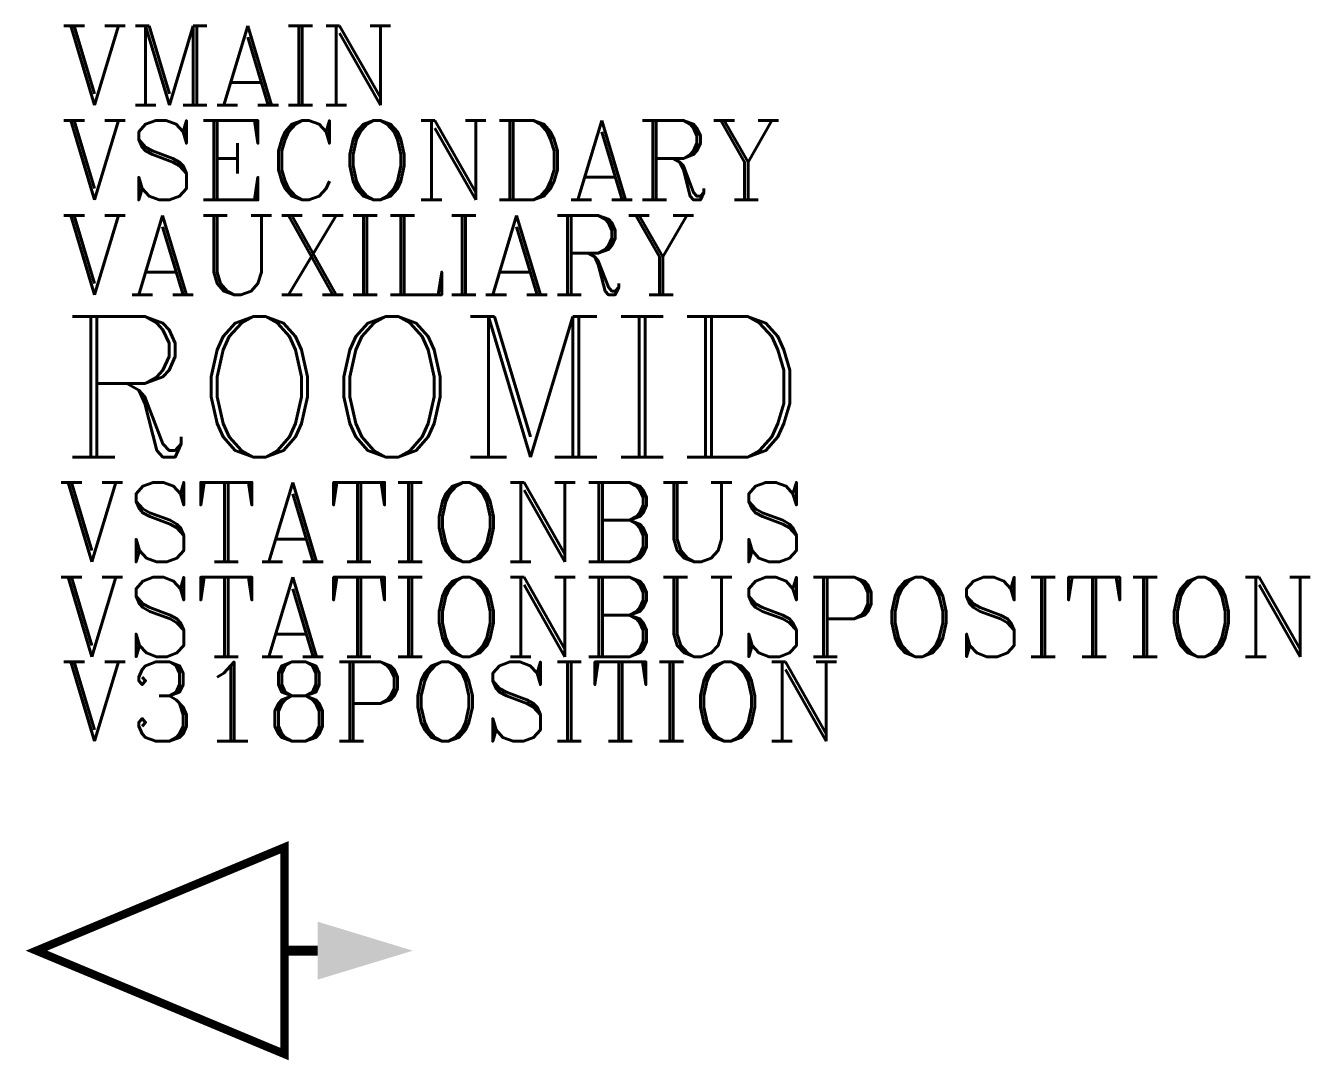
# Model space of a CAD drawing. Header units: inches. Extents: x -0.8 to 96.2, y -8.3 to 69.9.
import ezdxf

# ---------------------------------------------------------------- set-up
doc = ezdxf.new("R2010")
doc.units = ezdxf.units.IN
doc.header["$LTSCALE"] = 48
doc.header["$MEASUREMENT"] = 0
doc.styles.add('ROMANC', font='COMPLEX.SHX')
doc.styles.add('WSNotes', font='complex.shx', dxfattribs={"height": 18})

msp = doc.modelspace()

# ---------------------------------------------------------------- texts
at = {"flags": 1}
for tag, p, s, height, style in [('VMAIN', (1.82, 63.875), '', 6, 'ROMANC'), ('VSECONDARY', (1.82, 56.71), '0', 6, 'ROMANC'), ('VAUXILIARY', (1.82, 49.545), '0', 6, 'ROMANC'), ('ROOMID', (1.82, 37.288), '', 10.625, 'WSNotes'), ('VSTATIONBUS', (1.617, 29.37), '', 6, 'ROMANC'), ('VSTATIONBUSPOSITION', (1.617, 22.204), '', 6, 'ROMANC'), ('V318POSITION', (1.82, 15.816), '', 6, 'ROMANC')]:
    msp.add_attdef(tag, p, s, height=height, dxfattribs=dict(at, style=style))

# ---------------------------------------------------------------- wipeouts: each hides what was drawn before it
msp.add_wipeout([(33.21, 7.969), (-0.01, 7.969), (-0.01, -7.915), (33.21, -7.915)])

# ---------------------------------------------------------------- next in the draw order: hatches: boundary and pattern name
at = {"linetype": 'Continuous'}
msp.add_hatch(color=256, dxfattribs=at).paths.add_polyline_path([(21.25, 2.188), (21.25, -2.187), (28.438, 0)])

# ---------------------------------------------------------------- next in the draw order: linework, layer by layer
for p, q in [((18.75, 7.813), (18.75, -7.812)), ((7.5, 3.125), (0, 0)), ((0, 0), (7.5, -3.125))]:
    msp.add_line(p, q, dxfattribs=at)
at = {"linetype": 'Continuous', "const_width": 0.625}
msp.add_lwpolyline([(18.75, 7.813), (0, 0), (18.75, -7.812)], close=True, dxfattribs=at)
at = {"linetype": 'Continuous', "const_width": 0.75}
msp.add_lwpolyline([(18.75, 0), (21.25, 0)], dxfattribs=at)

doc.saveas('drawing.dxf')
